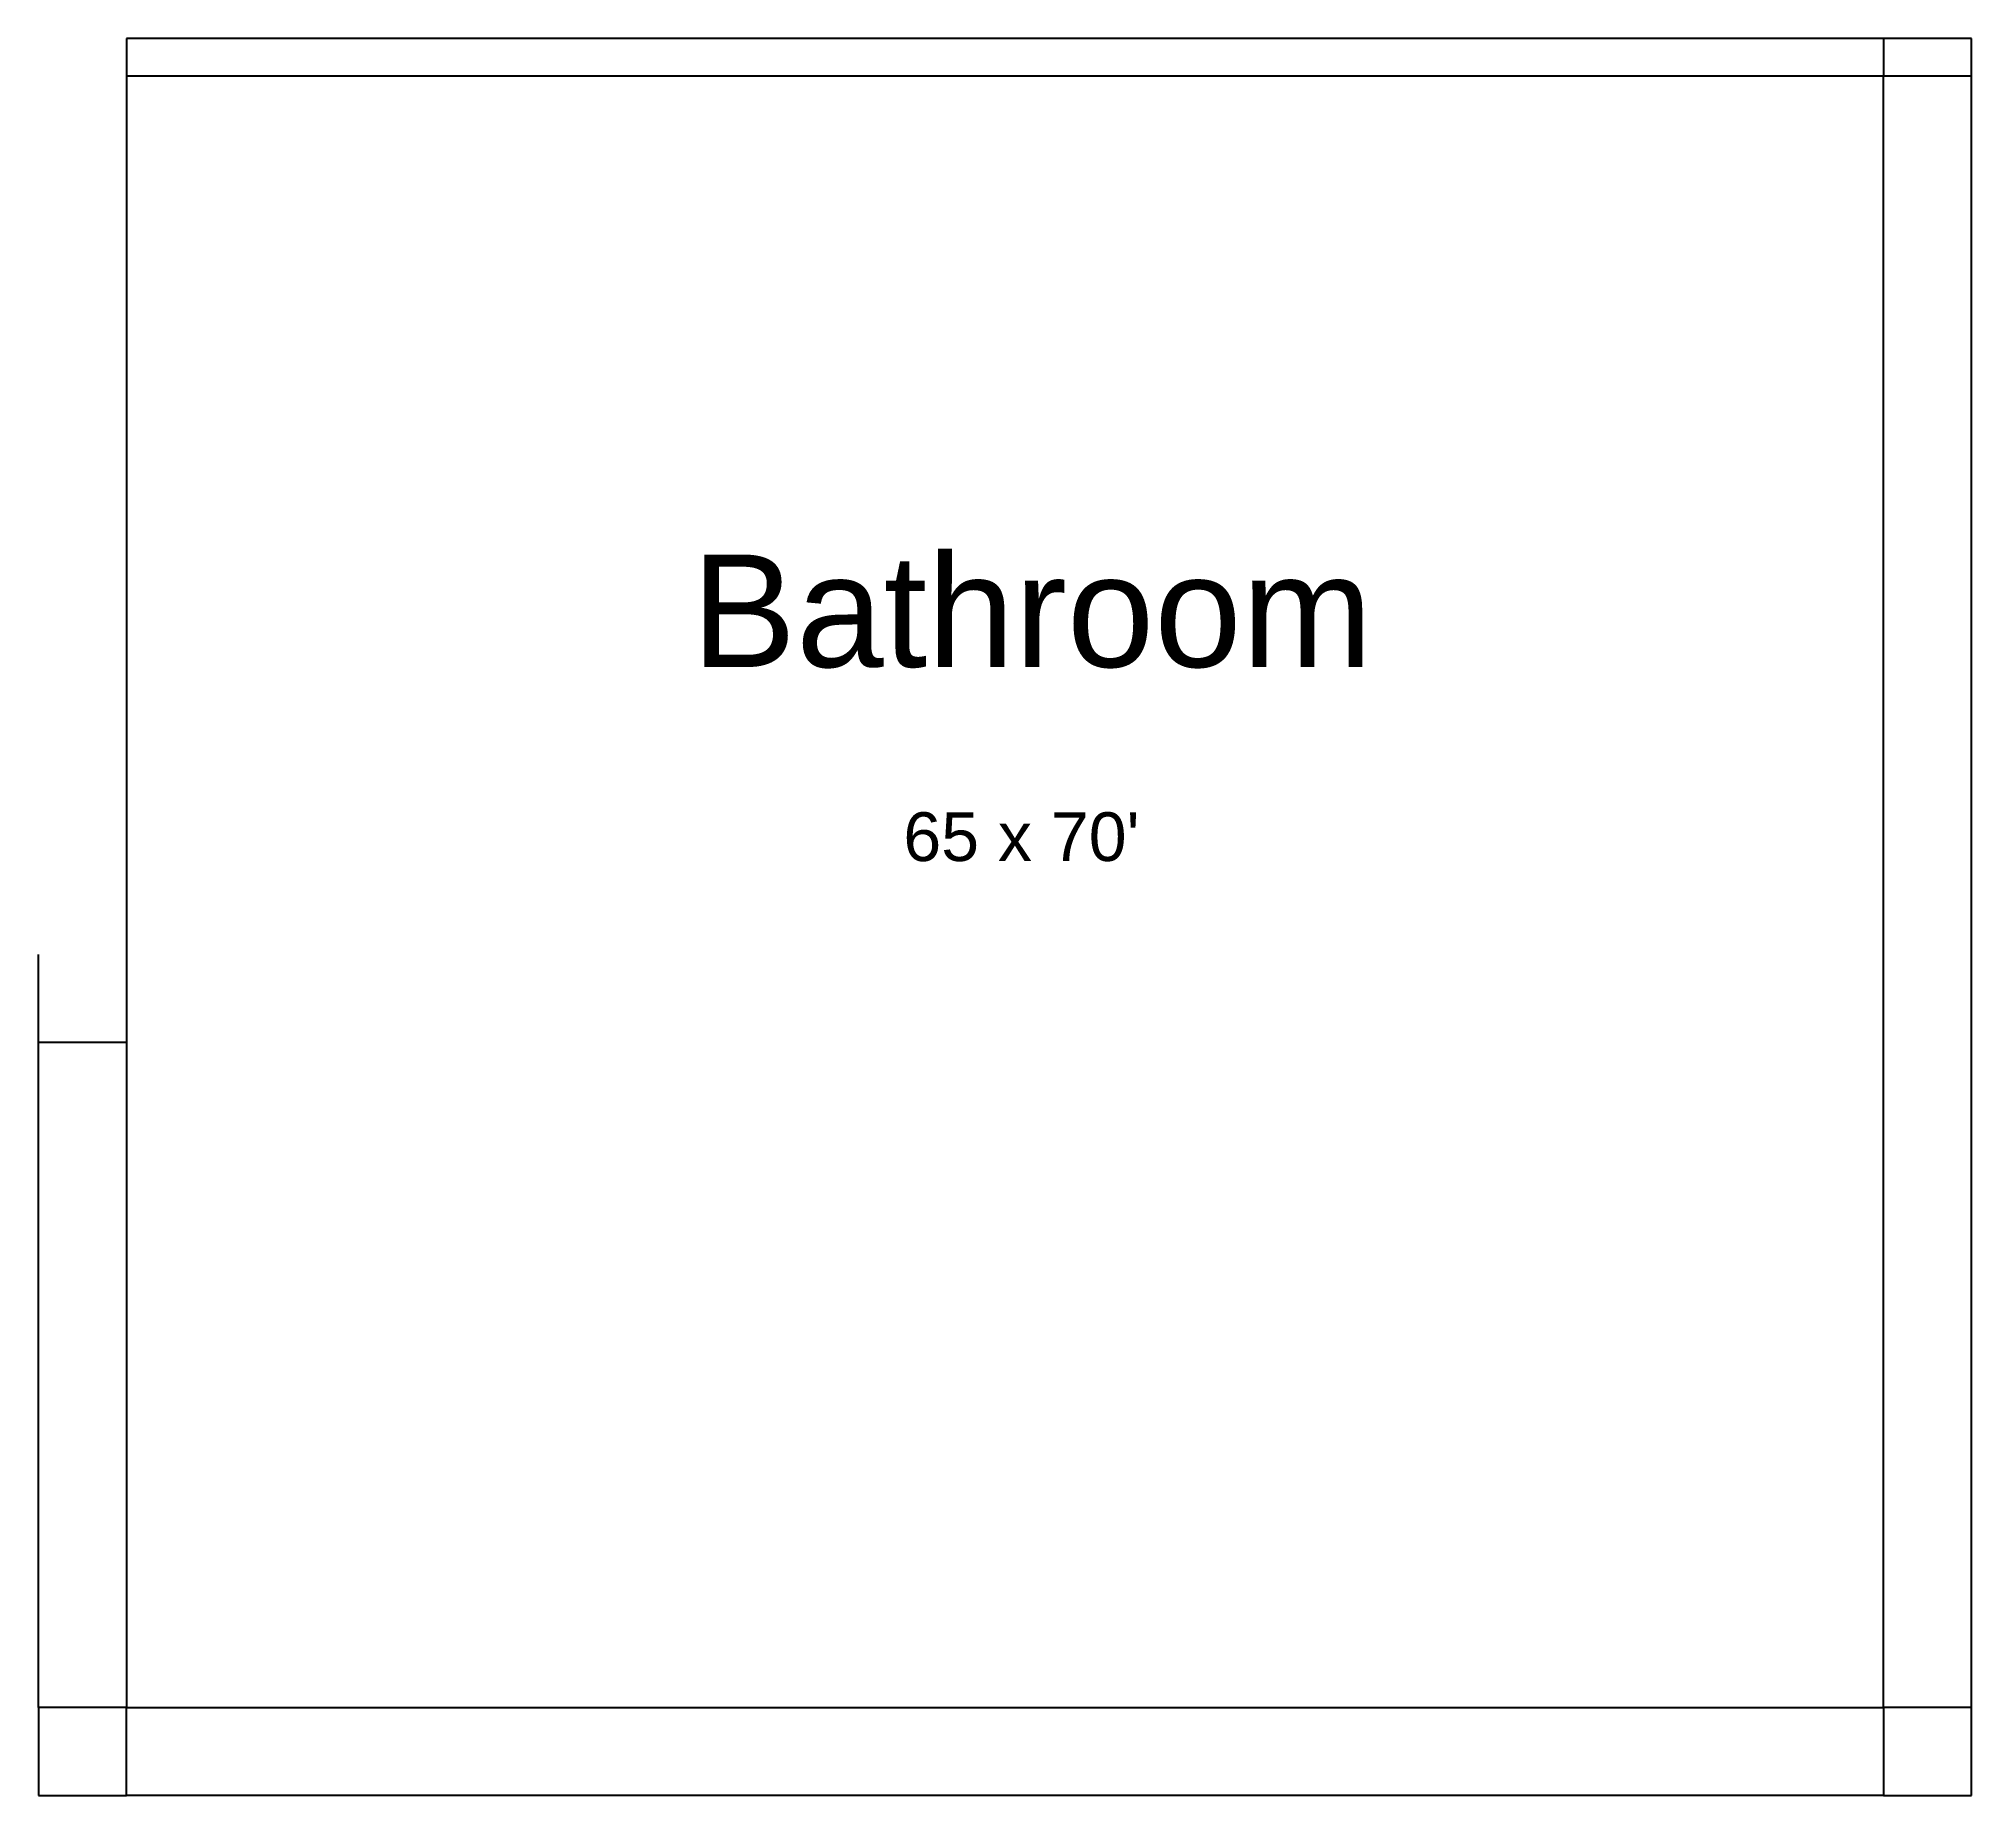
# Model space of a CAD drawing. Header units: inches. Extents: x 0 to 77000, y 0 to 70000.
import ezdxf

# ---------------------------------------------------------------- set-up
doc = ezdxf.new("R2010")
doc.units = ezdxf.units.IN
doc.header["$MEASUREMENT"] = 0
doc.styles.get("Standard").update_dxf_attribs({"font": 'arial.ttf'})

msp = doc.modelspace()

# ---------------------------------------------------------------- linework, layer by layer
for p, q in [((3500, 70000), (3500, 68500)), ((73500, 70000), (3500, 70000)), ((77000, 70000), (73500, 70000)), ((73500, 70000), (73500, 68500)), ((77000, 68500), (77000, 70000)), ((3500, 68500), (3500, 33500)), ((3500, 68500), (3500, 3500)), ((73500, 68500), (3500, 68500)), ((73500, 3500), (73500, 68500)), ((77000, 68500), (73500, 68500)), ((77000, 3500), (77000, 68500)), ((0, 30000), (0, 33500)), ((3500, 33500), (3500, 30000)), ((0, 3500), (0, 30000)), ((2000, 30000), (0, 30000)), ((3500, 30000), (2000, 30000)), ((3500, 3500), (0, 3500)), ((0, 3500), (0, 0)), ((3500, 0), (3500, 3500)), ((3500, 3500), (73500, 3500)), ((73500, 3500), (73500, 0)), ((77000, 3500), (73500, 3500)), ((77000, 0), (77000, 3500)), ((0, 0), (3500, 0)), ((73500, 0), (3500, 0)), ((73500, 0), (77000, 0))]:
    msp.add_line(p, q)

# ---------------------------------------------------------------- texts
for s, height, p in [('Bathroom', 4481.8, (26003, 44961)), ("65 x 70'", 1941.1, (34450, 37231))]:
    msp.add_text(s, height=height).set_placement(p)

doc.saveas('drawing.dxf')
